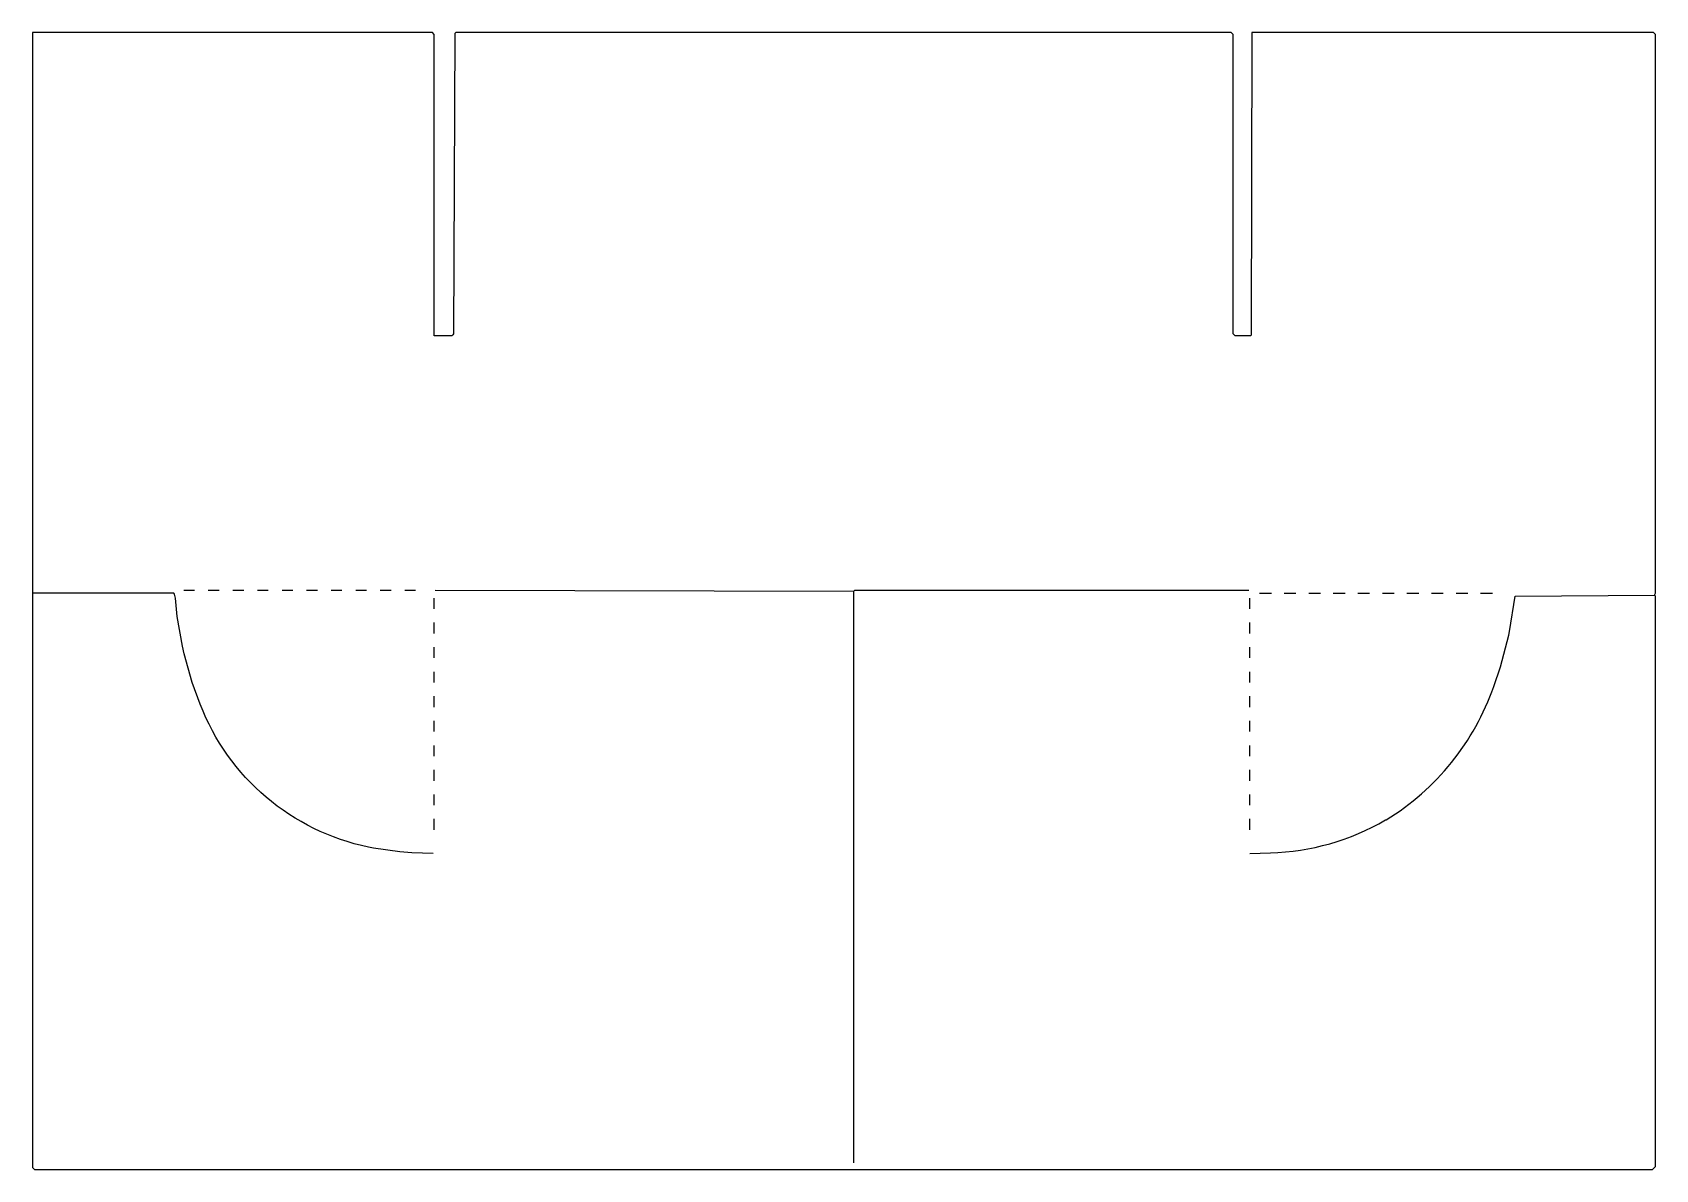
# Model space of a CAD drawing. Extents: x 85 to 1737, y 60 to 1218.
import ezdxf

# ---------------------------------------------------------------- set-up
doc = ezdxf.new("R2010")
doc.units = 0
doc.layers.get('0').update_dxf_attribs({"linetype": 'CONTINUOUS'})

msp = doc.modelspace()

# ---------------------------------------------------------------- linework, layer by layer
at = {"color": 250, "linetype": 'CONTINUOUS'}
for points in [[(1734, 60), (1736, 62), (1737, 63), (1737, 644), (1736, 645), (1737, 647), (1737, 1216), (1735, 1218), (1326, 1218), (1325.3, 910.9), (1325, 909), (1309, 909), (1307, 911), (1307, 1216), (1305, 1218), (516, 1218), (515, 1217), (513.501639, 911.001629), (513, 910), (512, 909), (494, 909), (494, 1216), (492, 1218), (85, 1218), (85, 647), (85, 62), (87, 60), (1734, 60)], [(239, 650), (250, 650)], [(264, 650), (275, 650)], [(289, 650), (300, 650)], [(314, 650), (325, 650)], [(339, 650), (350, 650)], [(364, 650), (375, 650)], [(389, 650), (400, 650)], [(414, 650), (425, 650)], [(439, 650), (450, 650)], [(464, 650), (475, 650)], [(495, 650), (921, 649), (922, 650), (1323, 650)], [(921, 67), (921, 649)], [(494, 631), (494, 642)], [(1324, 631), (1324, 642)], [(494, 606), (494, 617)], [(1324, 606), (1324, 617)], [(494, 581), (494, 592)], [(1324, 581), (1324, 592)], [(494, 556), (494, 567)], [(1324, 556), (1324, 567)], [(494, 531), (494, 542)], [(1324, 531), (1324, 542)], [(494, 506), (494, 517)], [(1324, 506), (1324, 517)], [(494, 481), (494, 492)], [(1324, 481), (1324, 492)], [(494, 456), (494, 467)], [(1324, 456), (1324, 467)], [(494, 431), (494, 442)], [(1324, 431), (1324, 442)], [(494, 406), (494, 417)], [(1324, 406), (1324, 417)]]:
    msp.add_lwpolyline(points, dxfattribs=at)
for points in [[(493, 382), (471.020755, 382.477358), (459.037931, 383.455172), (432.076923, 387.384615), (427.076923, 388.384615, -0.255308), (255.8, 533.9), (247.7, 555.9), (239.352941, 585.088235), (237.615385, 592.923077), (232.430769, 623.053846), (230.544828, 641.962069, 0.110723), (229, 647), (85, 647)], [(1324, 382), (1344.978351, 382.476289, 0.125868), (1462, 416), (1462.9, 416.2, 0.172667), (1572.3, 551.9), (1579.3, 571.9), (1587.615385, 604.076923), (1588.384615, 607.923077), (1594, 644), (1736, 645)]]:
    msp.add_lwpolyline(points, format="xyb", dxfattribs=at)
at = {"color": 251, "linetype": 'CONTINUOUS'}
for points in [[(1334, 647), (1346, 647)], [(1359, 647), (1371, 647)], [(1384, 647), (1396, 647)], [(1409, 647), (1421, 647)], [(1434, 647), (1446, 647)], [(1459, 647), (1471, 647)], [(1484, 647), (1496, 647)], [(1509, 647), (1521, 647)], [(1534, 647), (1546, 647)], [(1559, 647), (1571, 647)]]:
    msp.add_lwpolyline(points, dxfattribs=at)

doc.saveas('drawing.dxf')
